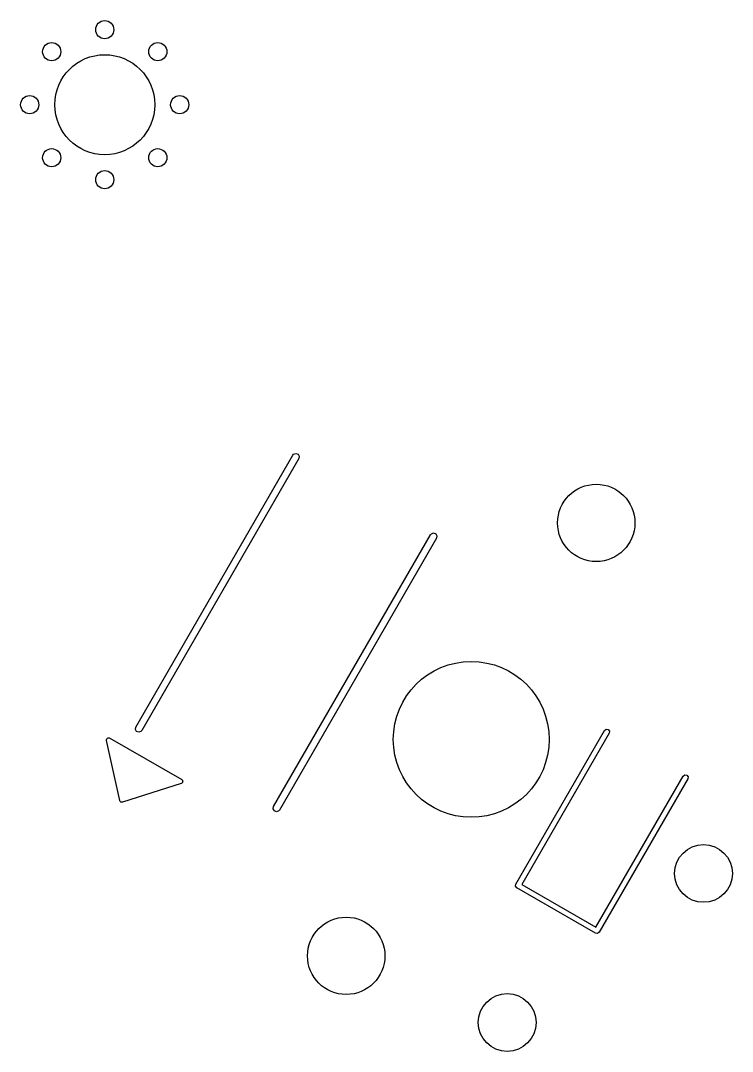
# Model space of a CAD drawing. Extents: x 191 to 317, y -162 to -60.
# Drawn here: x 267.09 to 282.75, y -96.63 to -73.94 of the extents above; entities that cross this region are included whole.
import ezdxf

# ---------------------------------------------------------------- set-up
doc = ezdxf.new("R2010")
doc.units = 0
doc.layers.add('BLACK', color=7, linetype='CONTINUOUS')

msp = doc.modelspace()

# ---------------------------------------------------------------- linework, layer by layer
at = {"layer": 'BLACK', "linetype": 'CONTINUOUS'}
for p, q in [((269.622, -89.4891), (273.076, -83.5059)), ((273.206, -83.5809), (269.752, -89.5641)), ((273.076, -83.5059), (273.093, -83.4859)), ((273.093, -83.4859), (273.141, -83.4684)), ((273.141, -83.4684), (273.19, -83.4859)), ((273.19, -83.4859), (273.215, -83.5304)), ((273.215, -83.5304), (273.206, -83.5809)), ((272.653, -91.2391), (276.107, -85.2559)), ((276.107, -85.2559), (276.124, -85.2359)), ((276.124, -85.2359), (276.172, -85.2184)), ((276.172, -85.2184), (276.221, -85.2359)), ((276.221, -85.2359), (276.246, -85.2804)), ((276.237, -85.3309), (272.783, -91.3141)), ((276.246, -85.2804), (276.237, -85.3309)), ((269.613, -89.5396), (269.622, -89.4891)), ((269.639, -89.5841), (269.613, -89.5396)), ((269.687, -89.6016), (269.639, -89.5841)), ((269.735, -89.5841), (269.687, -89.6016)), ((269.752, -89.5641), (269.735, -89.5841)), ((277.979, -92.9436), (279.929, -89.5661)), ((279.929, -89.5661), (279.966, -89.5382)), ((279.966, -89.5382), (280.011, -89.5442)), ((280.011, -89.5442), (280.039, -89.5806)), ((280.039, -89.5806), (280.033, -89.6261)), ((268.976, -89.7848), (268.979, -89.767)), ((269.266, -91.1071), (268.976, -89.7848)), ((268.979, -89.767), (268.981, -89.7491)), ((268.981, -89.7491), (268.982, -89.7484)), ((268.982, -89.7471), (268.997, -89.7368)), ((268.982, -89.7484), (268.982, -89.7471)), ((268.997, -89.7368), (269.011, -89.7258)), ((269.011, -89.7258), (269.013, -89.726)), ((269.013, -89.726), (269.014, -89.7253)), ((269.014, -89.7253), (269.032, -89.7284)), ((269.032, -89.7284), (269.049, -89.7308)), ((269.049, -89.7308), (270.63, -90.6433)), ((280.033, -89.6261), (278.113, -92.9517)), ((270.63, -90.6433), (270.641, -90.6576)), ((270.648, -90.7116), (270.634, -90.7226)), ((270.641, -90.6576), (270.653, -90.6715)), ((270.649, -90.7096), (270.648, -90.7104)), ((270.648, -90.7104), (270.648, -90.7116)), ((270.651, -90.6916), (270.649, -90.7096)), ((270.653, -90.6737), (270.651, -90.6916)), ((270.653, -90.6715), (270.652, -90.6727)), ((270.652, -90.6727), (270.653, -90.6737)), ((279.741, -93.8917), (281.661, -90.5661)), ((281.765, -90.6261), (279.815, -94.0036)), ((281.661, -90.5661), (281.698, -90.5382)), ((281.698, -90.5382), (281.743, -90.5442)), ((281.743, -90.5442), (281.771, -90.5806)), ((281.771, -90.5806), (281.765, -90.6261)), ((270.62, -90.7343), (269.33, -91.144)), ((270.634, -90.7226), (270.62, -90.7343)), ((269.267, -91.1091), (269.266, -91.1071)), ((269.267, -91.1115), (269.267, -91.1091)), ((269.278, -91.1245), (269.267, -91.1115)), ((269.288, -91.1385), (269.278, -91.1245)), ((269.29, -91.1389), (269.288, -91.1385)), ((269.292, -91.1408), (269.29, -91.1389)), ((269.309, -91.1422), (269.292, -91.1408)), ((269.325, -91.1452), (269.309, -91.1422)), ((269.327, -91.1438), (269.325, -91.1452)), ((269.33, -91.144), (269.327, -91.1438)), ((272.644, -91.2896), (272.653, -91.2391)), ((272.67, -91.3341), (272.644, -91.2896)), ((272.718, -91.3516), (272.67, -91.3341)), ((272.766, -91.3341), (272.718, -91.3516)), ((272.783, -91.3141), (272.766, -91.3341)), ((277.973, -92.9892), (277.979, -92.9436)), ((278.113, -92.9517), (279.741, -93.8917)), ((278.001, -93.0256), (277.973, -92.9892)), ((279.733, -94.0256), (278.001, -93.0256)), ((279.779, -94.0316), (279.733, -94.0256)), ((279.733, -94.0256), (279.733, -94.0256)), ((279.815, -94.0036), (279.779, -94.0316))]:
    msp.add_line(p, q, dxfattribs=at)
at = {"layer": 'BLACK'}
for centre, radius in [((268.938, -74.145), 0.2), ((267.771, -74.6283), 0.2), ((270.104, -74.6283), 0.2), ((268.938, -75.795), 1.1), ((267.287, -75.795), 0.2), ((270.587, -75.795), 0.2), ((267.771, -76.9617), 0.2), ((270.104, -76.9617), 0.2), ((268.938, -77.445), 0.2), ((279.75, -84.9969), 0.8509), ((277, -89.76), 1.7145), ((282.11, -92.71), 0.635), ((274.25, -94.5231), 0.8509), ((277.791, -95.9901), 0.635)]:
    msp.add_circle(centre, radius, dxfattribs=at)

doc.saveas('drawing.dxf')
